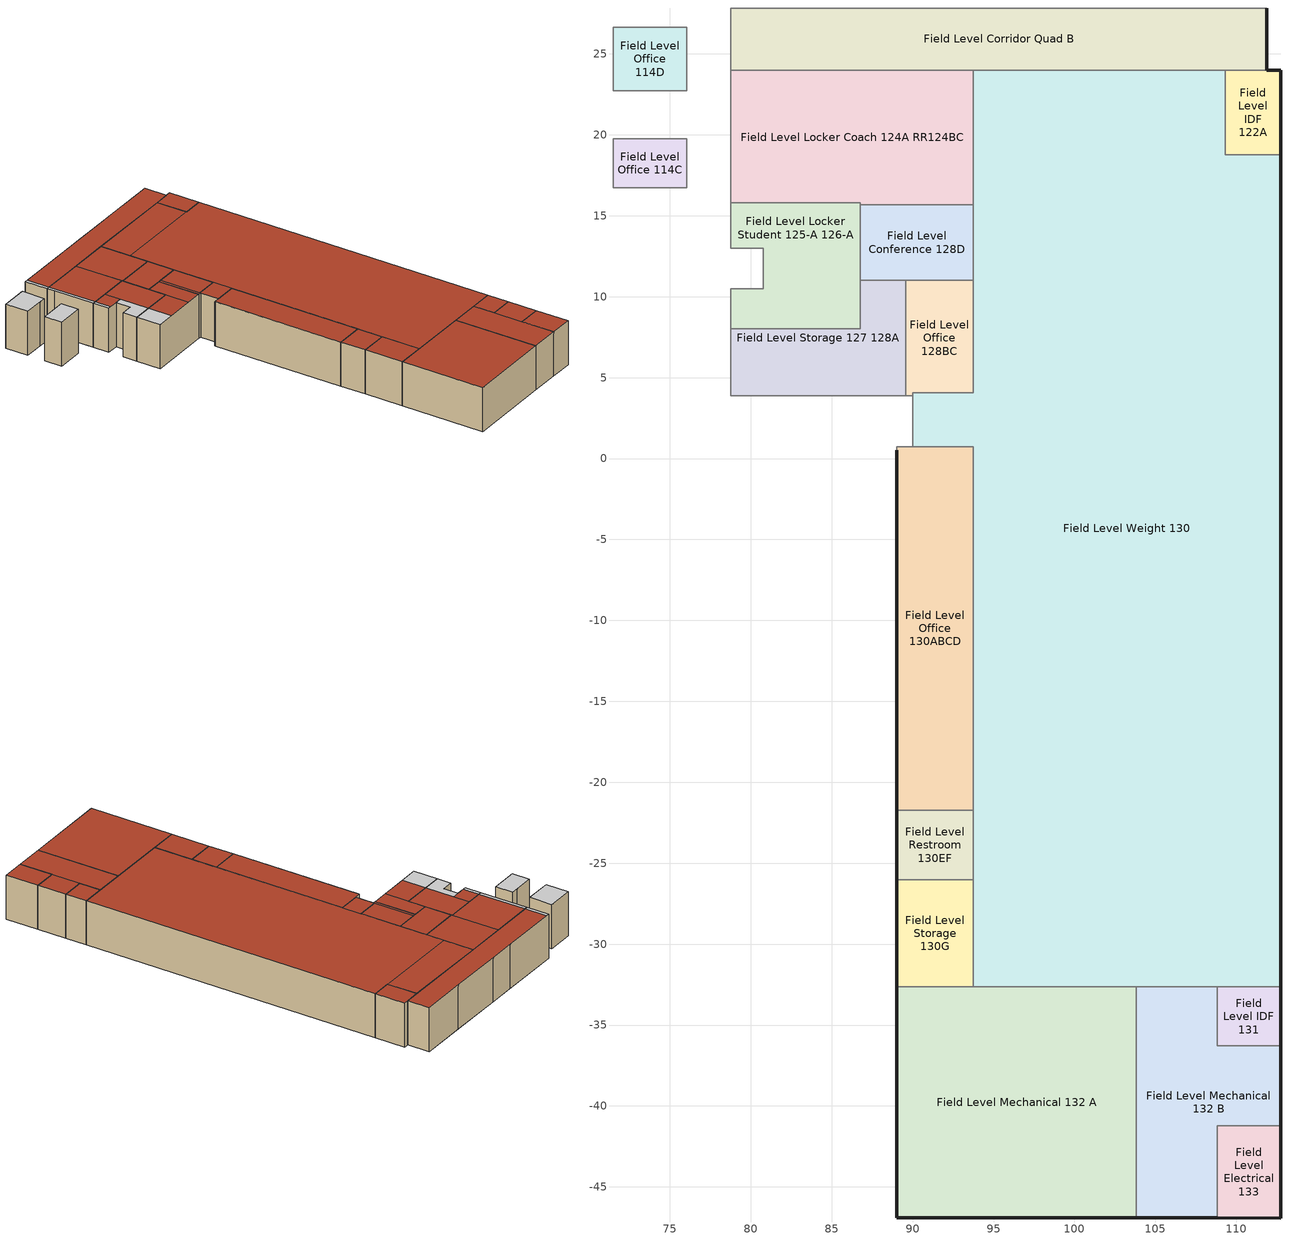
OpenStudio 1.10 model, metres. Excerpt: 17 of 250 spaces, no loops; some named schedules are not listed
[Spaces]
Field Level Mechanical 132 A
 floor ground (Surface 1 F-Factor Construction): 89.03,-32.64 103.82,-32.64 103.82,-46.92 89.03,-46.92 z0
 wall outside: 89.03,-32.64 89.03,-46.92 103.82,-46.92 z0:7.62
 wall to Field Level Weight 130: 103.82,-32.64 93.74,-32.64 z0:7.62
 wall to Field Level Mechanical 132 B: 103.82,-46.92 103.82,-32.64 z0:7.62
 wall to Field Level Storage 130G: 93.74,-32.64 89.03,-32.64 z0:7.62
 roof outside: 103.82,-46.92 103.82,-32.64 89.03,-32.64 89.03,-46.92 z7.62
Field Level Mechanical 132 B
 floor ground (Surface 8 F-Factor Construction): 108.83,-32.64 108.83,-36.29 112.74,-36.29 112.74,-41.24 108.83,-41.24 108.83,-46.92 103.82,-46.92 103.82,-32.64 z0
 wall outside: 103.82,-46.92 108.83,-46.92 / 112.74,-41.24 112.74,-36.29 z0:7.62
 wall to Field Level Weight 130: 108.83,-32.64 103.82,-32.64 z0:7.62
 wall to Field Level IDF 131: 112.74,-36.29 108.83,-36.29 108.83,-32.64 z0:7.62
 wall to Field Level Electrical 133: 108.83,-46.92 108.83,-41.24 112.74,-41.24 z0:7.62
 roof outside: 108.83,-46.92 108.83,-32.64 103.82,-32.64 103.82,-46.92 z7.62; 112.74,-41.24 112.74,-36.29 108.83,-36.29 108.83,-41.24 z7.62
Field Level Electrical 133
 floor ground (Surface 18 F-Factor Construction): 112.74,-41.24 112.74,-46.92 108.83,-46.92 108.83,-41.24 z0
 wall outside: 108.83,-46.92 112.74,-46.92 112.74,-41.24 z0:7.62
 roof outside: 112.74,-46.92 112.74,-41.24 108.83,-41.24 108.83,-46.92 z7.62
Field Level IDF 131
 floor ground (Surface 24 F-Factor Construction): 112.74,-32.64 112.74,-36.29 108.83,-36.29 108.83,-32.64 z0
 wall outside: 112.74,-36.29 112.74,-32.64 z0:7.62
 wall to Field Level Weight 130: 112.74,-32.64 108.83,-32.64 z0:7.62
 roof outside: 112.74,-36.29 112.74,-32.64 108.83,-32.64 108.83,-36.29 z7.62
Field Level Storage 130G
 floor ground (Surface 30 F-Factor Construction): 93.74,-26.03 93.74,-32.64 89.03,-32.64 89.03,-26.03 z0
 wall outside: 89.03,-26.03 89.03,-32.64 z0:7.62
 wall to Field Level Restroom 130EF: 93.74,-26.03 89.03,-26.03 z0:7.62
 wall to Field Level Weight 130: 93.74,-32.64 93.74,-26.03 z0:7.62
 roof outside: 93.74,-32.64 93.74,-26.03 89.03,-26.03 89.03,-32.64 z7.62
Field Level Weight 130
 floor ground (Surface 36 F-Factor Construction): 109.33,24 109.33,18.76 112.74,18.76 112.74,-32.64 93.74,-32.64 93.74,0.73 90.01,0.73 90.01,4.06 93.74,4.06 93.74,24 z0
 wall outside: 112.74,-32.64 112.74,18.76 z0:7.62
 wall to Field Level Corridor Quad B: 109.33,24 93.74,24 z0:7.62
 wall to Field Level IDF 122A: 112.74,18.76 109.33,18.76 109.33,24 z0:7.62
 wall to Field Level Restroom 130EF: 93.74,-21.72 93.74,-26.03 z0:7.62
 wall to Field Level Office 130ABCD: 90.01,0.73 93.74,0.73 93.74,-21.72 z0:7.62
 wall to Field Level Corridor South: 90.01,3.88 90.01,0.73 z0:7.62
 wall to Field Level Office 128BC: 93.74,11.01 93.74,4.06 90.01,4.06 90.01,3.88 z0:7.62
 wall to Field Level Conference 128D: 93.74,15.69 93.74,11.01 z0:7.62
 wall to Field Level Locker Coach 124A RR124BC: 93.74,24 93.74,15.69 z0:7.62
 roof outside: 93.74,0.73 93.74,4.06 90.01,4.06 90.01,0.73 z7.62; 112.74,-32.64 112.74,18.76 93.74,18.76 93.74,-32.64 z7.62; 109.33,18.76 109.33,24 93.74,24 93.74,18.76 z7.62
Field Level Restroom 130EF
 floor ground (Surface 58 F-Factor Construction): 93.74,-21.72 93.74,-26.03 89.03,-26.03 89.03,-21.72 z0
 wall outside: 89.03,-21.72 89.03,-26.03 z0:7.62
 wall to Field Level Office 130ABCD: 93.74,-21.72 89.03,-21.72 z0:7.62
 roof outside: 93.74,-26.03 93.74,-21.72 89.03,-21.72 89.03,-26.03 z7.62
Field Level Office 130ABCD
 floor ground (Surface 76 F-Factor Construction): 93.74,0.73 93.74,-21.72 89.03,-21.72 89.03,0.73 z0
 wall outside: 89.03,0.53 89.03,-21.72 z0:7.62
 wall to Field Level Corridor South: 90.01,0.73 89.03,0.73 89.03,0.53 z0:7.62
 roof outside: 93.74,-21.72 93.74,0.73 89.03,0.73 89.03,-21.72 z7.62
Field Level Storage 127 128A
 floor ground (Surface 137 F-Factor Construction): 89.56,11.01 89.56,3.88 78.77,3.88 78.77,8.03 86.78,8.03 86.78,11.01 z0
 wall to Field Level Corridor South: 78.77,8.03 78.77,3.88 89.56,3.88 z0:7.62
 wall to Field Level Locker Student 125-A 126-A: 86.78,11.01 86.78,8.03 78.77,8.03 z0:7.62
 wall to Field Level Conference 128D: 89.56,11.01 86.78,11.01 z0:7.62
 wall to Field Level Office 128BC: 89.56,3.88 89.56,11.01 z0:7.62
 ceiling adiabatic (Interior Ceiling): 81.93,3.88 81.93,8.03 78.77,8.03 78.77,3.88 z7.62
 roof outside: 89.56,3.88 89.56,11.01 86.78,11.01 86.78,3.88 z7.62; 86.78,3.88 86.78,8.03 81.93,8.03 81.93,3.88 z7.62
Field Level Office 128BC
 floor ground (Surface 146 F-Factor Construction): 93.74,11.01 93.74,4.06 90.01,4.06 90.01,3.88 89.56,3.88 89.56,11.01 z0
 wall to Field Level Conference 128D: 93.74,11.01 89.56,11.01 z0:7.62
 wall to Field Level Corridor South: 89.56,3.88 90.01,3.88 z0:7.62
 roof outside: 90.01,3.88 90.01,11.01 89.56,11.01 89.56,3.88 z7.62; 93.74,4.06 93.74,11.01 90.01,11.01 90.01,4.06 z7.62
Field Level Locker Student 125-A 126-A
 floor ground (Surface 251 F-Factor Construction): 86.78,15.79 86.78,8.03 78.77,8.03 78.77,10.48 80.77,10.48 80.77,13 78.77,13 78.77,15.79 z0
 wall to Field Level Locker Coach 124A RR124BC: 86.78,15.69 86.78,15.79 78.77,15.79 z0:7.62
 wall to Field Level Conference 128D: 86.78,11.01 86.78,15.69 z0:7.62
 wall to Field Level Corridor South: 78.77,15.79 78.77,13 80.77,13 80.77,10.48 78.77,10.48 78.77,8.03 z0:7.62
 ceiling adiabatic (Interior Ceiling): 81.93,8.03 81.93,13.01 79.29,13.01 79.29,15.79 78.77,15.79 78.77,13 80.77,13 80.77,10.48 78.77,10.48 78.77,8.03 z7.62
 roof outside: 81.93,13.01 81.93,15.79 79.29,15.79 79.29,13.01 z7.62; 86.78,8.03 86.78,15.79 81.93,15.79 81.93,8.03 z7.62
Field Level Conference 128D
 floor ground (Surface 301 F-Factor Construction): 93.74,15.69 93.74,11.01 86.78,11.01 86.78,15.69 z0
 wall to Field Level Locker Coach 124A RR124BC: 93.74,15.69 86.78,15.69 z0:7.62
 roof outside: 93.74,11.01 93.74,15.69 86.78,15.69 86.78,11.01 z7.62
Field Level Locker Coach 124A RR124BC
 floor ground (Surface 335 F-Factor Construction): 93.74,24 93.74,15.69 86.78,15.69 86.78,15.79 78.77,15.79 78.77,24 z0
 wall to Field Level Corridor Northeast: 78.77,24 78.77,22.73 z0:7.62
 wall to Field Level Corridor Quad B: 93.74,24 78.77,24 z0:7.62
 wall to Field Level Corridor South: 78.77,22.73 78.77,15.79 z0:7.62
 ceiling adiabatic (Interior Ceiling): 79.29,15.79 79.29,24 78.77,24 78.77,15.79 z7.62
 roof outside: 86.78,15.79 86.78,24 79.29,24 79.29,15.79 z7.62; 93.74,15.69 93.74,24 86.78,24 86.78,15.69 z7.62
Field Level Office 114C
 floor ground (Surface 345 F-Factor Construction): 76.05,19.75 76.05,16.72 71.51,16.72 71.51,19.75 z0
 wall to Field Level Elevator EL03AB: 71.51,16.72 76.05,16.72 z0:7.62
 wall to Field Level Training 114: 74.87,19.75 71.51,19.75 71.51,16.72 z0:7.62
 wall to Field Level Corridor South: 76.05,16.72 76.05,19.75 74.87,19.75 z0:7.62
 ceiling adiabatic (Interior Ceiling): 76.05,16.72 76.05,19.75 71.51,19.75 71.51,16.72 z7.62
Field Level IDF 122A
 floor ground (Surface 352 F-Factor Construction): 112.74,24 112.74,18.76 109.33,18.76 109.33,24 z0
 wall outside: 112.74,18.76 112.74,24 111.87,24 z0:7.62
 wall to Field Level Corridor Quad B: 111.87,24 109.33,24 z0:7.62
 roof outside: 112.74,18.76 112.74,24 109.33,24 109.33,18.76 z7.62
Field Level Office 114D
 floor ground (Surface 380 F-Factor Construction): 76.04,26.65 76.04,22.73 71.51,22.73 71.51,26.65 z0
 wall to Field Level Training 114: 71.51,26.65 71.51,22.73 74.87,22.73 z0:7.62
 wall to Field Level Office 114E: 76.04,26.65 71.51,26.65 z0:7.62
 wall to Field Level Corridor Northeast: 76.04,22.73 76.04,26.65 z0:7.62
 wall to Field Level Corridor South: 74.87,22.73 76.04,22.73 z0:7.62
 ceiling adiabatic (Interior Ceiling): 76.04,22.73 76.04,26.65 71.51,26.65 71.51,22.73 z7.62
Field Level Corridor Quad B
 floor ground (Surface 402 F-Factor Construction): 111.87,27.84 111.87,24 78.77,24 78.77,27.84 z0
 wall outside: 111.87,24 111.87,27.84 z0:7.62
 wall to Field Level Corridor Northeast: 78.77,27.84 78.77,24 z0:7.62
 wall to Field Level Locker Staff RRM121-A RRW120-A: 89.45,27.84 78.77,27.84 z0:7.62
 wall to Field Level Reduced Office 123B: 94.11,27.84 89.45,27.84 z0:7.62
 wall to Field Level Reduced Office 123: 103.81,27.84 94.11,27.84 z0:7.62
 wall to Field Level Lobby 129: 111.87,27.84 103.81,27.84 z0:7.62
 ceiling adiabatic (Interior Ceiling): 79.29,24 79.29,27.84 78.77,27.84 78.77,24 z7.62
 roof outside: 111.87,24 111.87,27.84 79.29,27.84 79.29,24 z7.62
[Building]
NE_Ops: Default Construction Set=90.1-2007 - CZ5 - Office
[ClimateZones]
Climate Zone Institution Name 1=ASHRAE; Climate Zone Document Name 1=ANSI/ASHRAE Standard 169; Climate Zone Document Year 1=2006; Climate Zone Value 1=5B; Climate Zone Institution Name 2=CEC; Climate Zone Document Name 2=California Climate Zone Descriptions; Climate Zone Document Year 2=1995
[Site]
Broomfield Jeffco  Boulder   S: Latitude {deg}=40.13; Longitude {deg}=-105.24; Time Zone {hr}=-7; Elevation {m}=1689
[SizingPeriod:DesignDay] Barometric Pressure {Pa}=83011; Sky Clearness=0; Rain Indicator=0; Snow Indicator=0; Day of Month=21; Daylight Saving Time Indicator=0; Dry-Bulb Temperature Range Modifier Type=DefaultMultipliers
Name | Maximum Dry-Bulb Temperature {C} | Daily Dry-Bulb Temperature Range {deltaC} | Humidity Indicating Conditions at Maximum Dry-Bulb {BasedOnField A3} | Wind Speed {m/s} | Wind Direction {deg} | Month | Day Type | Humidity Indicating Type | Solar Model Indicator | ASHRAE Taub | ASHRAE Taud
Denver Intl Ap Ann Htg Wind 99.6% Condns WS=>MCDB | 1.8 | 0 | 1.8 | 14.1 | 160 | 12 | WinterDesignDay | Wetbulb | ASHRAEClearSky
Denver Intl Ap Ann Clg .4% Condns Enth=>MDB | 27 | 15.2 | 58300 | 4.2 | 80 | 7 | SummerDesignDay | Enthalpy | ASHRAETau | 0.424 | 2.012
Denver Intl Ap Ann Htg 99.6% Condns DB | -17.4 | 0 | -17.4 | 3.3 | 160 | 12 | WinterDesignDay | Wetbulb | ASHRAEClearSky
Denver Intl Ap Ann Clg .4% Condns WB=>MDB | 27.3 | 15.2 | 18.3 | 4.2 | 80 | 7 | SummerDesignDay | Wetbulb | ASHRAETau | 0.424 | 2.012
[Construction]
ExtSlabCarpet 4in ClimateZone 1-8: MAT-CC05 4 HW CONCRETE, CP02 CARPET PAD
Interior Floor: F16 Acoustic tile, F05 Ceiling air space resistance, M11 100mm lightweight concrete
Interior Wall: G01a 19mm gypsum board, F04 Wall air space resistance, G01a 19mm gypsum board
Interior Ceiling: M11 100mm lightweight concrete, F05 Ceiling air space resistance, F16 Acoustic tile
Exterior Door: F08 Metal surface, I01 25mm insulation board
Interior Window: Clear 3mm
Interior Door; Interior Partition: G05 25mm wood
ASHRAE 90.1-2007 ExtWindow Metal ClimateZone 4-6: Fixed Window 3.12/0.40/0.31
NE_Ops Proposed Exterior Wall: Sandstone - 5 in. - 120 lb/ft3, Polyiso Foil-Faced Rigid Insulation - 2 in., Gypsum Board - 5/8 in., Steel-Framed - 6 in. Studs - 16 in. OC - R-21 Cavity Insulation, Gypsum Board - 5/8 in.
90.1-2007 Nonres 5B Window Metal framing entrance door: Theoretical Glass [185]
ASHRAE 90.1-2007 Floor SteelJoist ClimateZone 5: ASHRAE 90.1-2007 CZ 5 Exposed Floor Insulation, 8IN CONCRETE HW RefBldg, CP02 CARPET PAD
NE_Ops Proposed Roof: Roof Membrane, MAT-CC05 3 HW CONCRETE, Polyiso Rigid Insulation - 6 in., MAT-CC05 4 HW CONCRETE, Metal Decking
[Material]
Name | Roughness | Thickness {m} | Conductivity {W/m-K} | Density {kg/m3} | Specific Heat {J/kg-K} | Thermal Absorptance | Solar Absorptance | Visible Absorptance
MAT-CC05 4 HW CONCRETE | Rough | 0.1016 | 1.311 | 2240 | 836.8 | 0.9 | 0.85 | 0.85
Roof Membrane | VeryRough | 0.0095 | 0.16 | 1121.29 | 1460 | 0.9 | 0.7 | 0.7
Metal Decking | MediumSmooth | 0.0015 | 45.006 | 7680 | 418.4 | 0.9 | 0.6 | 0.6
F16 Acoustic tile | MediumSmooth | 0.0191 | 0.06 | 368 | 590 | 0.9 | 0.3 | 0.3
M11 100mm lightweight concrete | MediumRough | 0.1016 | 0.53 | 1280 | 840 | 0.9 | 0.5 | 0.5
G01a 19mm gypsum board | MediumSmooth | 0.019 | 0.16 | 800 | 1090 | 0.9 | 0.4 | 0.4
F08 Metal surface | Smooth | 0.0008 | 45.28 | 7824 | 500 | 0.9 | 0.7 | 0.7
I01 25mm insulation board | MediumRough | 0.0254 | 0.03 | 43 | 1210 | 0.9 | 0.6 | 0.6
G05 25mm wood | MediumSmooth | 0.0254 | 0.15 | 608 | 1630 | 0.9 | 0.5 | 0.5
8IN CONCRETE HW RefBldg | Rough | 0.2032 | 1.311 | 2240 | 836.8 | 0.9 | 0.7 | 0.7
Steel-Framed - 6 in. Studs - 16 in. OC - R-21 Cavity Insulation | Smooth | 0.1524 | 0.117196 | 69.5201 | 628.02
Gypsum Board - 5/8 in. | MediumSmooth | 0.015875 | 0.16 | 800 | 1090
MAT-CC05 3 HW CONCRETE | Rough | 0.0762 | 1.311 | 2240 | 836.8 | 0.9 | 0.85 | 0.85
Sandstone - 5 in. - 120 lb/ft3 | MediumRough | 0.127 | 1.9 | 1922.22 | 790
[Material:NoMass] Thermal Absorptance=0.9
Name | Roughness | Thermal Resistance {m2-K/W} | Solar Absorptance | Visible Absorptance
CP02 CARPET PAD | Smooth | 0.1 | 0.8 | 0.8
ASHRAE 90.1-2007 CZ 5 Exposed Floor Insulation | MediumRough | 4.38514 | 0.7 | 0.7
[Material:AirGap]
Name | Thermal Resistance {m2-K/W}
F05 Ceiling air space resistance | 0.18
F04 Wall air space resistance | 0.15
Polyiso Rigid Insulation - 6 in. | 6.16386
Polyiso Foil-Faced Rigid Insulation - 2 in. | 2.24717
[WindowMaterial:Glazing] Optical Data Type=SpectralAverage; Thickness {m}=0.003; Infrared Transmittance at Normal Incidence=0
Name | Solar Transmittance at Normal Incidence | Front Side Solar Reflectance at Normal Incidence | Back Side Solar Reflectance at Normal Incidence | Visible Transmittance at Normal Incidence | Front Side Visible Reflectance at Normal Incidence | Back Side Visible Reflectance at Normal Incidence | Front Side Infrared Hemispherical Emissivity | Back Side Infrared Hemispherical Emissivity | Conductivity {W/m-K} | Dirt Correction Factor for Solar and Visible Transmittance | Solar Diffusing
Clear 3mm | 0.837 | 0.075 | 0 | 0.898 | 0.081 | 0 | 0.84 | 0.84 | 0.9 | 1 | No
Theoretical Glass [185] | 0.39034 | 0.55966 | 0.55966 | 0.507883 | 0.442117 | 0.442117 | 0.9 | 0.9 | 0.0457051
[WindowMaterial:SimpleGlazingSystem]
Fixed Window 3.12/0.40/0.31: U-Factor {W/m2-K}=3.12304; Solar Heat Gain Coefficient=0.4; Visible Transmittance=0.31
[DefaultConstructionSet]
90.1-2007 - CZ5 - Office: Default Exterior Surface Constructions=Default Surface Constructions 34; Default Interior Surface Constructions=Default Surface Constructions 35; Default Ground Contact Surface Constructions=Default Surface Constructions 36; Default Exterior SubSurface Constructions=Default Sub Surface Constructions 23; Default Interior SubSurface Constructions=Default Sub Surface Constructions 24; Interior Partition Construction=Interior Partition
[DefaultSurfaceConstructions]
Name | Floor Construction | Wall Construction | Roof Ceiling Construction
Default Surface Constructions 34 | ASHRAE 90.1-2007 Floor SteelJoist ClimateZone 5 | NE_Ops Proposed Exterior Wall | NE_Ops Proposed Roof
Default Surface Constructions 35 | Interior Floor | Interior Wall | Interior Ceiling
Default Surface Constructions 36 | ExtSlabCarpet 4in ClimateZone 1-8 | ExtSlabCarpet 4in ClimateZone 1-8 | ExtSlabCarpet 4in ClimateZone 1-8
[DefaultSubSurfaceConstructions]
Name | Fixed Window Construction | Operable Window Construction | Door Construction | Glass Door Construction | Skylight Construction | Tubular Daylight Dome Construction | Tubular Daylight Diffuser Construction
Default Sub Surface Constructions 23 | ASHRAE 90.1-2007 ExtWindow Metal ClimateZone 4-6 | ASHRAE 90.1-2007 ExtWindow Metal ClimateZone 4-6 | Exterior Door | 90.1-2007 Nonres 5B Window Metal framing entrance door | ASHRAE 90.1-2007 ExtWindow Metal ClimateZone 4-6 | Interior Window | Interior Window
Default Sub Surface Constructions 24 | Interior Window | Interior Window | Interior Door
[Construction:FfactorGroundFloor] F-Factor {W/m-K}=1.26344
Name | Area {m2} | PerimeterExposed {m}
Surface 1 F-Factor Construction | 211.303 | 29.0772
Surface 137 F-Factor Construction | 53.0391 | 0
Surface 146 F-Factor Construction | 29.1439 | 0
Surface 18 F-Factor Construction | 22.2248 | 9.59433
Surface 24 F-Factor Construction | 14.2621 | 3.64807
Surface 251 F-Factor Construction | 57.0741 | 0
Surface 30 F-Factor Construction | 31.2012 | 6.61668
Surface 301 F-Factor Construction | 32.6008 | 0
Surface 335 F-Factor Construction | 123.563 | 0
Surface 345 F-Factor Construction | 13.7542 | 0
Surface 352 F-Factor Construction | 17.8467 | 6.1008
Surface 36 F-Factor Construction | 1070.27 | 51.3985
Surface 380 F-Factor Construction | 17.7067 | 0
Surface 402 F-Factor Construction | 127.174 | 3.84175
Surface 58 F-Factor Construction | 20.3171 | 4.30855
Surface 76 F-Factor Construction | 105.86 | 22.2456
Surface 8 F-Factor Construction | 90.7488 | 9.94749
[BuildingStory]
Field Level: Nominal Z Coordinate {m}=0; Nominal Floor to Floor Height {m}=7.62
[Space] Building Story=Field Level
Name | Space Type | Thermal Zone
Field Level Mechanical 132 A; Field Level Mechanical 132 B | 90.1-2007 - NE_Ops - FullOffFlr1 - MechRoom - NoVentilation | Field Level Mechanical Southeast Zone
Field Level Electrical 133 | 90.1-2007 - NE_Ops - FullOffFlr1 - ElecRoom - NoVentilation | Field Level Mechanical Southeast Zone
Field Level IDF 131 | 90.1-2007 - NE_Ops - AlwaysOn - IT_Room - NoVentilation | Field Level IDF 131 Zone
Field Level Storage 130G | 90.1-2007 - NE_Ops - FullOffFlr1 - Storage - AHU-2-02 | Field Level Weight 130-EFG Zone
Field Level Weight 130 | 90.1-2007 - NE_Ops - FullOffFlr1 - Weight - AHU-2-02 | Field Level Weight 130-EFG Zone
Field Level Restroom 130EF | 90.1-2007 - NE_Ops - FullOffFlr1 - Restroom - AHU-2-02 | Field Level Weight 130-EFG Zone
Field Level Office 130ABCD | 90.1-2007 - NE_Ops - FullOffFlr1 - ClosedOffice - AHU-2-02 | Field Level Office 130ABCD Zone
Field Level Storage 127 128A | 90.1-2007 - NE_Ops - FullOffFlr1 - Storage - AHU-2-02 | Field Level Storage 127 128A Zone
Field Level Office 128BC | 90.1-2007 - NE_Ops - FullOffFlr1 - ClosedOffice - AHU-2-02 | Field Level Office 128BC Zone
Field Level Locker Student 125-A 126-A | 90.1-2007 - NE_Ops - FullOffFlr1 - LockerOther - AHU-2-02 | Field Level Locker Student 125-A 126-A Zone
Field Level Conference 128D | 90.1-2007 - NE_Ops - FullOffFlr1 - Conference - AHU-2-02 | Field Level Conference 128D Zone
Field Level Locker Coach 124A RR124BC | 90.1-2007 - NE_Ops - FullOffFlr1 - LockerOther - AHU-2-02 | Field Level Locker Coach 124A RR124BC Zone
Field Level Office 114C; Field Level Office 114D | 90.1-2007 - NE_Ops - FullOffFlr1 - ClosedOffice - AHU-2-02 | Field Level Office 114CD Zone
Field Level IDF 122A | 90.1-2007 - NE_Ops - AlwaysOn - IT_Room - NoVentilation | Field Level IDF 122A Zone
Field Level Corridor Quad B | 90.1-2007 - NE_Ops - FullOffFlr1 - Corridor - AHU-2-02 | Field Level Corridor Quad B Zone
[ThermalZone] Use Ideal Air Loads=No
Name | Multiplier | Thermostat
Field Level Office 114CD Zone | 1 | Field Level Office 114CD Thermostat
Field Level Weight 130-EFG Zone | 1 | Field Level Weight 130-EFG Thermostat
Field Level Mechanical Southeast Zone | 1 | Field Level Mechanical Southeast Thermostat
Field Level Corridor Quad B Zone |  | Field Level Corridor Quad B Thermostat
Field Level Storage 127 128A Zone |  | Field Level Storage 127 128A Thermostat
Field Level IDF 131 Zone |  | Field Level IDF 131 Thermostat
Field Level Locker Student 125-A 126-A Zone |  | Field Level Locker Student 125-A 126-A Thermostat
Field Level IDF 122A Zone |  | Field Level IDF 122A Thermostat
Field Level Locker Coach 124A RR124BC Zone |  | Field Level Locker Coach 124A RR124BC Thermostat
Field Level Conference 128D Zone |  | Field Level Conference 128D Thermostat
Field Level Office 128BC Zone |  | Field Level Office 128BC Thermostat
Field Level Office 130ABCD Zone |  | Field Level Office 130ABCD Thermostat
[People:Definition] Number of People Calculation Method=People/Area; Fraction Radiant=0.3
Name | People per Space Floor Area {person/m2}
90.1-2007 - PriSchl - Gym People Definition | 0.300313
90.1-2007 - CU - Weight People Definition; 90.1-2007 - Office - Restroom People Definition | 0.107639
90.1-2007 - Office - ClosedOffice People Definition | 0.0511286
90.1-2007 - Office - Conference People Definition | 0.538196
90.1-2007 - Office - Corridor People Definition | 0.0107639
90.1-2007 - Office - IT_Room People Definition | 0.0538196
[ElectricEquipment:Definition] Design Level Calculation Method=Watts/Area
Name | Watts per Space Floor Area {W/m2} | Watts per Person {W/person}
90.1-2007 - CU - LockerOther Electric Equipment Definition | 2.15278 | 0
90.1-2007 - CU - Weight Electric Equipment Definition | 1.61459
90.1-2007 - CU Office - ClosedOffice Electric Equipment Definition | 10.7639
90.1-2007 - Office - Conference Electric Equipment Definition | 5.38196
90.1-2007 - Noresco - Corridor Electric Equipment Definition; 90.1-2007 - Noresco - MechRoom Electric Equipment Definition | 0
90.1-2007 - Noresco - ElecRoom Electric Equipment Definition | 53.8196
90.1-2007 - Noresco - IT_Room Electric Equipment Definition | 269.098 | 0
90.1-2007 - Noresco - Restroom Electric Equipment Definition | 0 | 0
[DefaultScheduleSet]
Name | Number of People Schedule | People Activity Level Schedule | Lighting Schedule | Electric Equipment Schedule | Gas Equipment Schedule | Infiltration Schedule
90.1-2007 - NE_Ops - FullOffFlr1 - MechRoom Schedule Set | NE_Ops MechRoom Occupancy Schedule | NE_Ops FullOffFlr1 ClosedOffice Activity Schedule | NE_Ops MechRoom Lighting Schedule | NE_Ops MechRoom Equipment Schedule | NE_Ops MechRoom Equipment Schedule | NE_Ops FullOffFlr1 Infiltration Schedule
90.1-2007 - NE_Ops - FullOffFlr1 - LockerOther Schedule Set; 90.1-2007 - NE_Ops - FullOffFlr1 - ClosedOffice Schedule Set; 90.1-2007 - NE_Ops - FullOffFlr1 - Restroom Schedule Set; 90.1-2007 - NE_Ops - FullOffFlr1 - Storage Schedule Set | NE_Ops FullOffFlr1 ClosedOffice Occupancy Schedule | NE_Ops FullOffFlr1 ClosedOffice Activity Schedule | NE_Ops FullOffFlr1 ClosedOffice Lighting Schedule | NE_Ops FullOffFlr1 ClosedOffice Equipment Schedule | NE_Ops FullOffFlr1 ClosedOffice Equipment Schedule | NE_Ops FullOffFlr1 Infiltration Schedule
90.1-2007 - NE_Ops - FullOffFlr1 - ElecRoom Schedule Set | NE_Ops ElecRoom Occupancy Schedule | NE_Ops FullOffFlr1 ClosedOffice Activity Schedule | NE_Ops ElecRoom Lighting Schedule | NE_Ops ElecRoom Equipment Schedule | NE_Ops ElecRoom Equipment Schedule | NE_Ops FullOffFlr1 Infiltration Schedule
90.1-2007 - NE_Ops - FullOffFlr1 - Corridor Schedule Set | NE_Ops FullOffFlr1 Corridor Occupancy Schedule | NE_Ops FullOffFlr1 ClosedOffice Activity Schedule | NE_Ops FullOffFlr1 Corridor Lighting Schedule | NE_Ops FullOffFlr1 Corridor Equipment Schedule | NE_Ops FullOffFlr1 Corridor Equipment Schedule | NE_Ops FullOffFlr1 Infiltration Schedule
90.1-2007 - NE_Ops - AlwaysOn - IT_Room Schedule Set | NE_Ops AlwaysOn IT_Room Occupancy Schedule | NE_Ops AlwaysOn IT_Room Activity Schedule | NE_Ops AlwaysOn IT_Room Lighting Schedule | NE_Ops AlwaysOn IT_Room Equipment Schedule | NE_Ops AlwaysOn IT_Room Equipment Schedule | NE_Ops AlwaysOn Infiltration Schedule
90.1-2007 - NE_Ops - FullOffFlr1 - Conference Schedule Set | NE_Ops FullOffFlr1 Conference Occupancy Schedule | NE_Ops FullOffFlr1 ClosedOffice Activity Schedule | NE_Ops FullOffFlr1 Conference Lighting Schedule | NE_Ops FullOffFlr1 Conference Equipment Schedule | NE_Ops FullOffFlr1 Conference Equipment Schedule | NE_Ops FullOffFlr1 Infiltration Schedule
90.1-2007 - NE_Ops - FullOffFlr1 - Weight Schedule Set | NE_Ops FullOffFlr1 Weight Occupancy Schedule | NE_Ops FullOffFlr1 Weight Activity Schedule | NE_Ops FullOffFlr1 Weight Lighting Schedule | NE_Ops FullOffFlr1 Weight Equipment Schedule | NE_Ops FullOffFlr1 Weight Equipment Schedule | NE_Ops FullOffFlr1 Infiltration Schedule
[SpaceType]
Name | Default Schedule Set | Design Specification Outdoor Air Object | Standards Building Type | Standards Space Type
90.1-2007 - NE_Ops - FullOffFlr1 - Corridor - AHU-2-02 | 90.1-2007 - NE_Ops - FullOffFlr1 - Corridor Schedule Set | 90.1-2007 - Office - Corridor Ventilation - AHU-2-02 | Office | Corridor
90.1-2007 - NE_Ops - FullOffFlr1 - LockerOther - AHU-2-02 | 90.1-2007 - NE_Ops - FullOffFlr1 - LockerOther Schedule Set | 90.1-2007 - CU - LockerOther Ventilation - AHU-2-02 | Office | Restroom
90.1-2007 - NE_Ops - FullOffFlr1 - Storage - AHU-2-02 | 90.1-2007 - NE_Ops - FullOffFlr1 - Storage Schedule Set | 90.1-2007 - Office - Storage Ventilation - AHU-2-02 | Office | Storage
90.1-2007 - NE_Ops - FullOffFlr1 - Weight - AHU-2-02 | 90.1-2007 - NE_Ops - FullOffFlr1 - Weight Schedule Set | 90.1-2007 - CU - Weight Ventilation - AHU-2-02 | SmallHotel | Exercise
90.1-2007 - NE_Ops - FullOffFlr1 - Restroom - AHU-2-02 | 90.1-2007 - NE_Ops - FullOffFlr1 - Restroom Schedule Set | 90.1-2007 - Office - Restroom Ventilation - AHU-2-02 | Office | Restroom
90.1-2007 - NE_Ops - FullOffFlr1 - ClosedOffice - AHU-2-02 | 90.1-2007 - NE_Ops - FullOffFlr1 - ClosedOffice Schedule Set | 90.1-2007 - CU - ClosedOffice Ventilation - AHU-2-02 | Office | ClosedOffice
90.1-2007 - NE_Ops - FullOffFlr1 - Conference - AHU-2-02 | 90.1-2007 - NE_Ops - FullOffFlr1 - Conference Schedule Set | 90.1-2007 - Office - Conference Ventilation - AHU-2-02 | Office | Conference
90.1-2007 - NE_Ops - AlwaysOn - IT_Room - NoVentilation | 90.1-2007 - NE_Ops - AlwaysOn - IT_Room Schedule Set | 90.1-2007 - Office - IT_Room Ventilation - NoVentilation | Office | IT_Room
90.1-2007 - NE_Ops - FullOffFlr1 - MechRoom - NoVentilation | 90.1-2007 - NE_Ops - FullOffFlr1 - MechRoom Schedule Set | 90.1-2007 - Office - Elec/MechRoom Ventilation - NoVentilation 1 | Office | Elec/MechRoom
90.1-2007 - NE_Ops - FullOffFlr1 - ElecRoom - NoVentilation | 90.1-2007 - NE_Ops - FullOffFlr1 - ElecRoom Schedule Set | 90.1-2007 - Office - Elec/MechRoom Ventilation - NoVentilation 2 | Office | Elec/MechRoom
[People]
Name | People Definition | Space or SpaceType
90.1-2007 - Office - Corridor People 14 | 90.1-2007 - Office - Corridor People Definition | 90.1-2007 - NE_Ops - FullOffFlr1 - Corridor - AHU-2-02
90.1-2007 - PriSchl - Gym People 11 | 90.1-2007 - PriSchl - Gym People Definition | 90.1-2007 - NE_Ops - FullOffFlr1 - LockerOther - AHU-2-02
90.1-2007 - PriSchl - Gym People 12 | 90.1-2007 - CU - Weight People Definition | 90.1-2007 - NE_Ops - FullOffFlr1 - Weight - AHU-2-02
90.1-2007 - Office - Restroom People 7 | 90.1-2007 - Office - Restroom People Definition | 90.1-2007 - NE_Ops - FullOffFlr1 - Restroom - AHU-2-02
90.1-2007 - Office - ClosedOffice People 11 | 90.1-2007 - Office - ClosedOffice People Definition | 90.1-2007 - NE_Ops - FullOffFlr1 - ClosedOffice - AHU-2-02
90.1-2007 - Office - Conference People 7 | 90.1-2007 - Office - Conference People Definition | 90.1-2007 - NE_Ops - FullOffFlr1 - Conference - AHU-2-02
90.1-2007 - Office - IT_Room People 4 | 90.1-2007 - Office - IT_Room People Definition | 90.1-2007 - NE_Ops - AlwaysOn - IT_Room - NoVentilation
[Lights]
Name | Lights Definition | Space or SpaceType
90.1-2007 - Office - Corridor Lights 14 | 90.1-2007 - NE_Ops - FullOffFlr1 - Corridor - AHU-2-02 AppG ALC Lights Definition | 90.1-2007 - NE_Ops - FullOffFlr1 - Corridor - AHU-2-02
90.1-2007 - CU - Locker Lights 3 | 90.1-2007 - NE_Ops - FullOffFlr1 - LockerOther - AHU-2-02 AppG ALC Lights Definition | 90.1-2007 - NE_Ops - FullOffFlr1 - LockerOther - AHU-2-02
90.1-2007 - Office - Storage Lights 6 | 90.1-2007 - NE_Ops - FullOffFlr1 - Storage - AHU-2-02 AppG ALC Lights Definition | 90.1-2007 - NE_Ops - FullOffFlr1 - Storage - AHU-2-02
90.1-2007 - CU - Training Lights 4 | 90.1-2007 - NE_Ops - FullOffFlr1 - Weight - AHU-2-02 AppG ALC Lights Definition | 90.1-2007 - NE_Ops - FullOffFlr1 - Weight - AHU-2-02
90.1-2007 - Office - Restroom Lights 7 | 90.1-2007 - NE_Ops - FullOffFlr1 - Restroom - AHU-2-02 AppG ALC Lights Definition | 90.1-2007 - NE_Ops - FullOffFlr1 - Restroom - AHU-2-02
90.1-2007 - Office - ClosedOffice Lights 11 | 90.1-2007 - NE_Ops - FullOffFlr1 - ClosedOffice - AHU-2-02 AppG ALC Lights Definition | 90.1-2007 - NE_Ops - FullOffFlr1 - ClosedOffice - AHU-2-02
90.1-2007 - Office - Conference Lights 7 | 90.1-2007 - Office - Conference Lights Definition - Proposed | 90.1-2007 - NE_Ops - FullOffFlr1 - Conference - AHU-2-02
90.1-2007 - Office - IT_Room Lights 4 | 90.1-2007 - Office - IT_Room Lights Definition - Proposed | 90.1-2007 - NE_Ops - AlwaysOn - IT_Room - NoVentilation
90.1-2007 - Office - Elec/MechRoom Lights 16 | 90.1-2007 - Office - Elec/MechRoom Lights Definition - MechRoom Proposed | 90.1-2007 - NE_Ops - FullOffFlr1 - MechRoom - NoVentilation
90.1-2007 - Office - Elec/MechRoom Lights 17 | 90.1-2007 - Office - Elec/MechRoom Lights Definition - ElecRoom Proposed | 90.1-2007 - NE_Ops - FullOffFlr1 - ElecRoom - NoVentilation
[ElectricEquipment]
Name | Electric Equipment Definition | Space or SpaceType
90.1-2007 - Office - Corridor Electric Equipment 14 | 90.1-2007 - Noresco - Corridor Electric Equipment Definition | 90.1-2007 - NE_Ops - FullOffFlr1 - Corridor - AHU-2-02
90.1-2007 - CU - LockerOther Equipment 3 | 90.1-2007 - CU - LockerOther Electric Equipment Definition | 90.1-2007 - NE_Ops - FullOffFlr1 - LockerOther - AHU-2-02
90.1-2007 - PriSchl - Gym Electric Equipment 9 | 90.1-2007 - CU - Weight Electric Equipment Definition | 90.1-2007 - NE_Ops - FullOffFlr1 - Weight - AHU-2-02
90.1-2007 - Office - Restroom Electric Equipment 7 | 90.1-2007 - Noresco - Restroom Electric Equipment Definition | 90.1-2007 - NE_Ops - FullOffFlr1 - Restroom - AHU-2-02
90.1-2007 - Office - ClosedOffice Electric Equipment 8 | 90.1-2007 - CU Office - ClosedOffice Electric Equipment Definition | 90.1-2007 - NE_Ops - FullOffFlr1 - ClosedOffice - AHU-2-02
90.1-2007 - Office - Conference Electric Equipment 7 | 90.1-2007 - Office - Conference Electric Equipment Definition | 90.1-2007 - NE_Ops - FullOffFlr1 - Conference - AHU-2-02
90.1-2007 - Office - IT_Room Electric Equipment 4 | 90.1-2007 - Noresco - IT_Room Electric Equipment Definition | 90.1-2007 - NE_Ops - AlwaysOn - IT_Room - NoVentilation
90.1-2007 - Office - Elec/MechRoom Electric Equipment 16 | 90.1-2007 - Noresco - MechRoom Electric Equipment Definition | 90.1-2007 - NE_Ops - FullOffFlr1 - MechRoom - NoVentilation
90.1-2007 - Office - Elec/MechRoom Electric Equipment 17 | 90.1-2007 - Noresco - ElecRoom Electric Equipment Definition | 90.1-2007 - NE_Ops - FullOffFlr1 - ElecRoom - NoVentilation
[SpaceInfiltration:DesignFlowRate] Design Flow Rate Calculation Method=Flow/ExteriorArea; Flow per Exterior Surface Area {m3/s-m2}=0.000226568
90.1-2007 - Office - Corridor Infiltration 6: Space or SpaceType=90.1-2007 - NE_Ops - FullOffFlr1 - Corridor - AHU-2-02; Air Changes per Hour {1/hr}=0; Constant Term Coefficient=1
90.1-2007 - CU - LockerOther Infiltration 3: Space or SpaceType=90.1-2007 - NE_Ops - FullOffFlr1 - LockerOther - AHU-2-02
90.1-2007 - Office - Storage Infiltration 6: Space or SpaceType=90.1-2007 - NE_Ops - FullOffFlr1 - Storage - AHU-2-02
90.1-2007 - CU - Weight Infiltration 2: Space or SpaceType=90.1-2007 - NE_Ops - FullOffFlr1 - Weight - AHU-2-02
90.1-2007 - Office - Restroom Infiltration 7: Space or SpaceType=90.1-2007 - NE_Ops - FullOffFlr1 - Restroom - AHU-2-02
90.1-2007 - Office - ClosedOffice Infiltration 5: Space or SpaceType=90.1-2007 - NE_Ops - FullOffFlr1 - ClosedOffice - AHU-2-02
90.1-2007 - Office - Conference Infiltration 4: Space or SpaceType=90.1-2007 - NE_Ops - FullOffFlr1 - Conference - AHU-2-02
90.1-2007 - Office - IT_Room Infiltration 2: Space or SpaceType=90.1-2007 - NE_Ops - AlwaysOn - IT_Room - NoVentilation
90.1-2007 - Office - MechRoom Infiltration 7: Space or SpaceType=90.1-2007 - NE_Ops - FullOffFlr1 - MechRoom - NoVentilation
90.1-2007 - Office - ElecRoom Infiltration 9: Space or SpaceType=90.1-2007 - NE_Ops - FullOffFlr1 - ElecRoom - NoVentilation
[DesignSpecification:OutdoorAir] Outdoor Air Method=Sum
Name | Outdoor Air Flow per Floor Area {m3/s-m2} | Outdoor Air Flow per Person {m3/s-person} | Outdoor Air Flow Rate {m3/s}
90.1-2007 - Office - Corridor Ventilation - AHU-2-02; 90.1-2007 - Office - Restroom Ventilation - AHU-2-02 | 0.000452764
90.1-2007 - CU - LockerOther Ventilation - AHU-2-02 | 0 | 0.0105158 | 0
90.1-2007 - Office - Storage Ventilation - AHU-2-02 | 0.000905527
90.1-2007 - CU - Weight Ventilation - AHU-2-02 | 0.000452764 | 0.014021 | 0
90.1-2007 - CU - ClosedOffice Ventilation - AHU-2-02; 90.1-2007 - Office - Conference Ventilation - AHU-2-02 | 0.000452764 | 0.00350526
90.1-2007 - Office - IT_Room Ventilation - NoVentilation | 0 | 0
90.1-2007 - Office - Elec/MechRoom Ventilation - NoVentilation 1; 90.1-2007 - Office - Elec/MechRoom Ventilation - NoVentilation 2 | 0
[ThermostatSetpoint:DualSetpoint]
Name | Heating Setpoint Temperature Schedule | Cooling Setpoint Temperature Schedule
Field Level Locker Student 125-A 126-A Thermostat; Field Level Storage 127 128A Thermostat; Field Level Conference 128D Thermostat; Field Level Weight 130-EFG Thermostat; Field Level Office 130ABCD Thermostat; Field Level Corridor Quad B Thermostat; Field Level Office 114CD Thermostat; Field Level Locker Coach 124A RR124BC Thermostat; Field Level Office 128BC Thermostat | NE_Ops FullOffFlr1 Heating Setpoint Schedule | NE_Ops FullOffFlr1 Cooling Setpoint Schedule
Field Level IDF 122A Thermostat; Field Level IDF 131 Thermostat | NE_Ops No Heating Setpoint Schedule | NE_Ops High Cooling Setpoint Schedule
Field Level Mechanical Southeast Thermostat | NE_Ops Low Heating Setpoint Schedule | NE_Ops High Cooling Setpoint Schedule
[OtherEquipment:Definition] Design Level Calculation Method=EquipmentLevel
Name | Design Level {W}
Field Level Locker Student 125-A 126-A AHU Winter Design Day Load Definition | -582.069
Field Level Storage 127 128A AHU Winter Design Day Load Definition; Field Level Office 128BC AHU Winter Design Day Load Definition | -393.29
Field Level Conference 128D AHU Winter Design Day Load Definition | -235.974
Field Level Weight 130-EFG AHU Winter Design Day Load Definition | -15731.6
Field Level Office 130ABCD AHU Winter Design Day Load Definition | -495.545
Field Level Corridor Quad B AHU Winter Design Day Load Definition | -1396.18
Field Level Office 114CD AHU Winter Design Day Load Definition | -259.571
Field Level Locker Coach 124A RR124BC AHU Winter Design Day Load Definition | -1337.18
[OtherEquipment]
Name | Other Equipment Definition | Space or SpaceType | Schedule
Field Level Locker Student 125-A 126-A AHU Winter Design Day Load | Field Level Locker Student 125-A 126-A AHU Winter Design Day Load Definition | Field Level Locker Student 125-A 126-A | NE_Ops Field Level Locker Student 125-A 126-A AHU Winter Design Day Load Schedule
Field Level Storage 127 128A AHU Winter Design Day Load | Field Level Storage 127 128A AHU Winter Design Day Load Definition | Field Level Storage 127 128A | NE_Ops Field Level Storage 127 128A AHU Winter Design Day Load Schedule
Field Level Conference 128D AHU Winter Design Day Load | Field Level Conference 128D AHU Winter Design Day Load Definition | Field Level Conference 128D | NE_Ops Field Level Conference 128D AHU Winter Design Day Load Schedule
Field Level Weight 130-EFG AHU Winter Design Day Load | Field Level Weight 130-EFG AHU Winter Design Day Load Definition | Field Level Weight 130 | NE_Ops Field Level Weight 130-EFG AHU Winter Design Day Load Schedule
Field Level Office 130ABCD AHU Winter Design Day Load | Field Level Office 130ABCD AHU Winter Design Day Load Definition | Field Level Office 130ABCD | NE_Ops Field Level Office 130ABCD AHU Winter Design Day Load Schedule
Field Level Corridor Quad B AHU Winter Design Day Load | Field Level Corridor Quad B AHU Winter Design Day Load Definition | Field Level Corridor Quad B | NE_Ops Field Level Corridor Quad B AHU Winter Design Day Load Schedule
Field Level Office 114CD AHU Winter Design Day Load | Field Level Office 114CD AHU Winter Design Day Load Definition | Field Level Office 114D | NE_Ops Field Level Office 114CD AHU Winter Design Day Load Schedule
Field Level Locker Coach 124A RR124BC AHU Winter Design Day Load | Field Level Locker Coach 124A RR124BC AHU Winter Design Day Load Definition | Field Level Locker Coach 124A RR124BC | NE_Ops Field Level Locker Coach 124A RR124BC AHU Winter Design Day Load Schedule
Field Level Office 128BC AHU Winter Design Day Load | Field Level Office 128BC AHU Winter Design Day Load Definition | Field Level Office 128BC | NE_Ops Field Level Office 128BC AHU Winter Design Day Load Schedule
[Exterior:Lights:Definition]
NE_Ops Exterior Lights Definition: Design Level {W}=3701
[Exterior:Lights]
NE_Ops Exterior Lights: Exterior Lights Definition=NE_Ops Exterior Lights Definition; Schedule=Exterior Lights 1 Always On Schedule; Control Option=AstronomicalClock
[Lights:Definition] Design Level Calculation Method=Watts/Area
Name | Watts per Space Floor Area {W/m2}
90.1-2007 - Office - Conference Lights Definition - Proposed | 10.9792
90.1-2007 - Office - Elec/MechRoom Lights Definition - MechRoom Proposed | 2.04514
90.1-2007 - Office - Elec/MechRoom Lights Definition - ElecRoom Proposed | 7.53474
90.1-2007 - Office - IT_Room Lights Definition - Proposed | 8.71877
90.1-2007 - NE_Ops - FullOffFlr1 - Storage - AHU-2-02 AppG ALC Lights Definition | 4.65001
90.1-2007 - NE_Ops - FullOffFlr1 - Restroom - AHU-2-02 AppG ALC Lights Definition | 9.97814
90.1-2007 - NE_Ops - FullOffFlr1 - LockerOther - AHU-2-02 AppG ALC Lights Definition | 6.49064
90.1-2007 - NE_Ops - FullOffFlr1 - Corridor - AHU-2-02 AppG ALC Lights Definition | 4.06876
90.1-2007 - NE_Ops - FullOffFlr1 - ClosedOffice - AHU-2-02 AppG ALC Lights Definition | 6.39376
90.1-2007 - NE_Ops - FullOffFlr1 - Weight - AHU-2-02 AppG ALC Lights Definition | 5.52189
[Schedule:Ruleset]
Name | Default Day Schedule | Summer Design Day Schedule | Winter Design Day Schedule
NE_Ops FullOffFlr1 Infiltration Schedule | NE_Ops FullOffFlr1 Infiltration Schedule OnDays | NE_Ops FullOffFlr1 Infiltration Schedule Summer Design Day | NE_Ops FullOffFlr1 Infiltration Schedule Winter Design Day
NE_Ops FullOffFlr1 ClosedOffice Occupancy Schedule | NE_Ops FullOffFlr1 ClosedOffice Occupancy Schedule OnDays | NE_Ops FullOffFlr1 ClosedOffice Occupancy Schedule Summer Design Day | NE_Ops FullOffFlr1 ClosedOffice Occupancy Schedule Winter Design Day
NE_Ops FullOffFlr1 ClosedOffice Lighting Schedule | NE_Ops FullOffFlr1 ClosedOffice Lighting Schedule OnDays | NE_Ops FullOffFlr1 ClosedOffice Lighting Schedule Summer Design Day | NE_Ops FullOffFlr1 ClosedOffice Lighting Schedule Winter Design Day
NE_Ops FullOffFlr1 ClosedOffice Equipment Schedule | NE_Ops FullOffFlr1 ClosedOffice Equipment Schedule OnDays | NE_Ops FullOffFlr1 ClosedOffice Equipment Schedule Summer Design Day | NE_Ops FullOffFlr1 ClosedOffice Equipment Schedule Winter Design Day
NE_Ops FullOffFlr1 Weight Occupancy Schedule | NE_Ops FullOffFlr1 Weight Occupancy Schedule OnDays | NE_Ops FullOffFlr1 Weight Occupancy Schedule Summer Design Day | NE_Ops FullOffFlr1 Weight Occupancy Schedule Winter Design Day
NE_Ops FullOffFlr1 Weight Lighting Schedule | NE_Ops FullOffFlr1 Weight Lighting Schedule OnDays | NE_Ops FullOffFlr1 Weight Lighting Schedule Summer Design Day | NE_Ops FullOffFlr1 Weight Lighting Schedule Winter Design Day
NE_Ops FullOffFlr1 Weight Equipment Schedule | NE_Ops FullOffFlr1 Weight Equipment Schedule OnDays | NE_Ops FullOffFlr1 Weight Equipment Schedule Summer Design Day | NE_Ops FullOffFlr1 Weight Equipment Schedule Winter Design Day
NE_Ops FullOffFlr1 Weight Activity Schedule | NE_Ops FullOffFlr1 Weight Activity Schedule AllDays
NE_Ops FullOffFlr1 Conference Occupancy Schedule | NE_Ops FullOffFlr1 Conference Occupancy Schedule Weekday | NE_Ops FullOffFlr1 Conference Occupancy Schedule Summer Design Day | NE_Ops FullOffFlr1 Conference Occupancy Schedule Winter Design Day
NE_Ops FullOffFlr1 Conference Lighting Schedule | NE_Ops FullOffFlr1 Conference Lighting Schedule Weekday | NE_Ops FullOffFlr1 Conference Lighting Schedule Summer Design Day | NE_Ops FullOffFlr1 Conference Lighting Schedule Winter Design Day
NE_Ops FullOffFlr1 Conference Equipment Schedule | NE_Ops FullOffFlr1 Conference Equipment Schedule Weekday | NE_Ops FullOffFlr1 Conference Equipment Schedule Summer Design Day | NE_Ops FullOffFlr1 Conference Equipment Schedule Winter Design Day
NE_Ops FullOffFlr1 Corridor Occupancy Schedule | NE_Ops FullOffFlr1 Corridor Occupancy Schedule Weekday | NE_Ops FullOffFlr1 Corridor Occupancy Schedule Summer Design Day | NE_Ops FullOffFlr1 Corridor Occupancy Schedule Winter Design Day
NE_Ops FullOffFlr1 Corridor Lighting Schedule | NE_Ops FullOffFlr1 Corridor Lighting Schedule Weekday | NE_Ops FullOffFlr1 Corridor Lighting Schedule Summer Design Day | NE_Ops FullOffFlr1 Corridor Lighting Schedule Winter Design Day
NE_Ops FullOffFlr1 Corridor Equipment Schedule | NE_Ops FullOffFlr1 Corridor Equipment Schedule AllDays | NE_Ops FullOffFlr1 Corridor Equipment Schedule Summer Design Day | NE_Ops FullOffFlr1 Corridor Equipment Schedule Winter Design Day
NE_Ops AlwaysOn Infiltration Schedule | NE_Ops AlwaysOn Infiltration Schedule AllDays | NE_Ops AlwaysOn Infiltration Schedule Summer Design Day | NE_Ops AlwaysOn Infiltration Schedule Winter Design Day
NE_Ops AlwaysOn IT_Room Occupancy Schedule | NE_Ops AlwaysOn IT_Room Occupancy Schedule AllDays | NE_Ops AlwaysOn IT_Room Occupancy Schedule Summer Design Day | NE_Ops AlwaysOn IT_Room Occupancy Schedule Winter Design Day
NE_Ops AlwaysOn IT_Room Lighting Schedule | NE_Ops AlwaysOn IT_Room Lighting Schedule AllDays | NE_Ops AlwaysOn IT_Room Lighting Schedule Summer Design Day | NE_Ops AlwaysOn IT_Room Lighting Schedule Winter Design Day
NE_Ops AlwaysOn IT_Room Equipment Schedule | NE_Ops AlwaysOn IT_Room Equipment Schedule AllDays | NE_Ops AlwaysOn IT_Room Equipment Schedule Summer Design Day | NE_Ops AlwaysOn IT_Room Equipment Schedule Winter Design Day
NE_Ops AlwaysOn IT_Room Activity Schedule | NE_Ops AlwaysOn IT_Room Activity Schedule AllDays
NE_Ops ElecRoom Occupancy Schedule | NE_Ops ElecRoom Occupancy Schedule AllDays | NE_Ops ElecRoom Occupancy Schedule Summer Design Day | NE_Ops ElecRoom Occupancy Schedule Winter Design Day
NE_Ops ElecRoom Lighting Schedule | NE_Ops ElecRoom Lighting Schedule AllDays | NE_Ops ElecRoom Lighting Schedule Summer Design Day | NE_Ops ElecRoom Lighting Schedule Winter Design Day
NE_Ops ElecRoom Equipment Schedule | NE_Ops ElecRoom Equipment Schedule AllDays | NE_Ops ElecRoom Equipment Schedule Summer Design Day | NE_Ops ElecRoom Equipment Schedule Winter Design Day
NE_Ops MechRoom Occupancy Schedule | NE_Ops MechRoom Occupancy Schedule AllDays | NE_Ops MechRoom Occupancy Schedule Summer Design Day | NE_Ops MechRoom Occupancy Schedule Winter Design Day
NE_Ops MechRoom Lighting Schedule | NE_Ops MechRoom Lighting Schedule AllDays | NE_Ops MechRoom Lighting Schedule Summer Design Day | NE_Ops MechRoom Lighting Schedule Winter Design Day
NE_Ops MechRoom Equipment Schedule | NE_Ops MechRoom Equipment Schedule AllDays | NE_Ops MechRoom Equipment Schedule Summer Design Day | NE_Ops MechRoom Equipment Schedule Winter Design Day
NE_Ops No Heating Setpoint Schedule | NE_Ops No Heating Setpoint Schedule All Days
NE_Ops Field Level Locker Student 125-A 126-A AHU Winter Design Day Load Schedule | NE_Ops FullOffFlr1 HVAC Schedule OnDays 1 | NE_Ops FullOffFlr1 HVAC Schedule Summer Design Day 1 | NE_Ops FullOffFlr1 HVAC Schedule Winter Design Day 1
NE_Ops Field Level Storage 127 128A AHU Winter Design Day Load Schedule | NE_Ops FullOffFlr1 HVAC Schedule OnDays 2 | NE_Ops FullOffFlr1 HVAC Schedule Summer Design Day 2 | NE_Ops FullOffFlr1 HVAC Schedule Winter Design Day 2
NE_Ops Field Level Conference 128D AHU Winter Design Day Load Schedule | NE_Ops FullOffFlr1 HVAC Schedule OnDays 16 | NE_Ops FullOffFlr1 HVAC Schedule Summer Design Day 16 | NE_Ops FullOffFlr1 HVAC Schedule Winter Design Day 16
NE_Ops Field Level Weight 130-EFG AHU Winter Design Day Load Schedule | NE_Ops FullOffFlr1 HVAC Schedule OnDays 17 | NE_Ops FullOffFlr1 HVAC Schedule Summer Design Day 17 | NE_Ops FullOffFlr1 HVAC Schedule Winter Design Day 17
NE_Ops Field Level Office 130ABCD AHU Winter Design Day Load Schedule | NE_Ops FullOffFlr1 HVAC Schedule OnDays 21 | NE_Ops FullOffFlr1 HVAC Schedule Summer Design Day 21 | NE_Ops FullOffFlr1 HVAC Schedule Winter Design Day 21
NE_Ops Field Level Corridor Quad B AHU Winter Design Day Load Schedule | NE_Ops FullOffFlr1 HVAC Schedule OnDays 22 | NE_Ops FullOffFlr1 HVAC Schedule Summer Design Day 22 | NE_Ops FullOffFlr1 HVAC Schedule Winter Design Day 22
NE_Ops Field Level Office 114CD AHU Winter Design Day Load Schedule | NE_Ops FullOffFlr1 HVAC Schedule OnDays 28 | NE_Ops FullOffFlr1 HVAC Schedule Summer Design Day 28 | NE_Ops FullOffFlr1 HVAC Schedule Winter Design Day 28
NE_Ops Field Level Locker Coach 124A RR124BC AHU Winter Design Day Load Schedule | NE_Ops FullOffFlr1 HVAC Schedule OnDays 31 | NE_Ops FullOffFlr1 HVAC Schedule Summer Design Day 31 | NE_Ops FullOffFlr1 HVAC Schedule Winter Design Day 31
NE_Ops Field Level Office 128BC AHU Winter Design Day Load Schedule | NE_Ops FullOffFlr1 HVAC Schedule OnDays 36 | NE_Ops FullOffFlr1 HVAC Schedule Summer Design Day 36 | NE_Ops FullOffFlr1 HVAC Schedule Winter Design Day 36
[Schedule:Day]
NE_Ops FullOffFlr1 Heating Setpoint Schedule OnDays; NE_Ops FullOffFlr1 Heating Setpoint Schedule Winter Design Day: 6, 0, 17.78, 24, 0, 21.11
NE_Ops FullOffFlr1 Heating Setpoint Schedule Summer Design Day: 24, 0, 17.78
NE_Ops FullOffFlr1 HVAC Schedule OnDays 1; NE_Ops FullOffFlr1 HVAC Schedule Summer Design Day 1; NE_Ops FullOffFlr1 HVAC Schedule OnDays 2; NE_Ops FullOffFlr1 HVAC Schedule Summer Design Day 2; NE_Ops FullOffFlr1 HVAC Schedule OnDays 16; NE_Ops FullOffFlr1 HVAC Schedule Summer Design Day 16; NE_Ops FullOffFlr1 HVAC Schedule OnDays 17; NE_Ops FullOffFlr1 HVAC Schedule Summer Design Day 17; NE_Ops FullOffFlr1 HVAC Schedule OnDays 21; NE_Ops FullOffFlr1 HVAC Schedule Summer Design Day 21; NE_Ops FullOffFlr1 HVAC Schedule OnDays 22; NE_Ops FullOffFlr1 HVAC Schedule Summer Design Day 22; NE_Ops FullOffFlr1 HVAC Schedule OnDays 28; NE_Ops FullOffFlr1 HVAC Schedule Summer Design Day 28; NE_Ops FullOffFlr1 HVAC Schedule OnDays 31; NE_Ops FullOffFlr1 HVAC Schedule Summer Design Day 31; NE_Ops FullOffFlr1 HVAC Schedule OnDays 36; NE_Ops FullOffFlr1 HVAC Schedule Summer Design Day 36: 6, 0, 0, 24, 0, 0
NE_Ops FullOffFlr1 HVAC Schedule Winter Design Day 1; NE_Ops FullOffFlr1 HVAC Schedule Winter Design Day 2; NE_Ops FullOffFlr1 HVAC Schedule Winter Design Day 16; NE_Ops FullOffFlr1 HVAC Schedule Winter Design Day 17; NE_Ops FullOffFlr1 HVAC Schedule Winter Design Day 21; NE_Ops FullOffFlr1 HVAC Schedule Winter Design Day 22; NE_Ops FullOffFlr1 HVAC Schedule Winter Design Day 28; NE_Ops FullOffFlr1 HVAC Schedule Winter Design Day 31; NE_Ops FullOffFlr1 HVAC Schedule Winter Design Day 36: 6, 0, 0, 24, 0, 1
[Schedule:Rule] Rule Order=0; Apply Sunday=Yes; Date Specification Type=DateRange; Start Month=1; Start Day=1; End Month=12; End Day=31
Name | Schedule Ruleset | Day Schedule
NE_Ops FullOffFlr1 HVAC Schedule Sunday Rule 1 | NE_Ops Field Level Locker Student 125-A 126-A AHU Winter Design Day Load Schedule | NE_Ops FullOffFlr1 HVAC Schedule Sunday 1
NE_Ops FullOffFlr1 HVAC Schedule Sunday Rule 2 | NE_Ops Field Level Storage 127 128A AHU Winter Design Day Load Schedule | NE_Ops FullOffFlr1 HVAC Schedule Sunday 2
NE_Ops FullOffFlr1 HVAC Schedule Sunday Rule 16 | NE_Ops Field Level Conference 128D AHU Winter Design Day Load Schedule | NE_Ops FullOffFlr1 HVAC Schedule Sunday 16
NE_Ops FullOffFlr1 HVAC Schedule Sunday Rule 17 | NE_Ops Field Level Weight 130-EFG AHU Winter Design Day Load Schedule | NE_Ops FullOffFlr1 HVAC Schedule Sunday 17
NE_Ops FullOffFlr1 HVAC Schedule Sunday Rule 21 | NE_Ops Field Level Office 130ABCD AHU Winter Design Day Load Schedule | NE_Ops FullOffFlr1 HVAC Schedule Sunday 21
NE_Ops FullOffFlr1 HVAC Schedule Sunday Rule 22 | NE_Ops Field Level Corridor Quad B AHU Winter Design Day Load Schedule | NE_Ops FullOffFlr1 HVAC Schedule Sunday 22
NE_Ops FullOffFlr1 HVAC Schedule Sunday Rule 28 | NE_Ops Field Level Office 114CD AHU Winter Design Day Load Schedule | NE_Ops FullOffFlr1 HVAC Schedule Sunday 28
NE_Ops FullOffFlr1 HVAC Schedule Sunday Rule 31 | NE_Ops Field Level Locker Coach 124A RR124BC AHU Winter Design Day Load Schedule | NE_Ops FullOffFlr1 HVAC Schedule Sunday 31
NE_Ops FullOffFlr1 HVAC Schedule Sunday Rule 36 | NE_Ops Field Level Office 128BC AHU Winter Design Day Load Schedule | NE_Ops FullOffFlr1 HVAC Schedule Sunday 36
